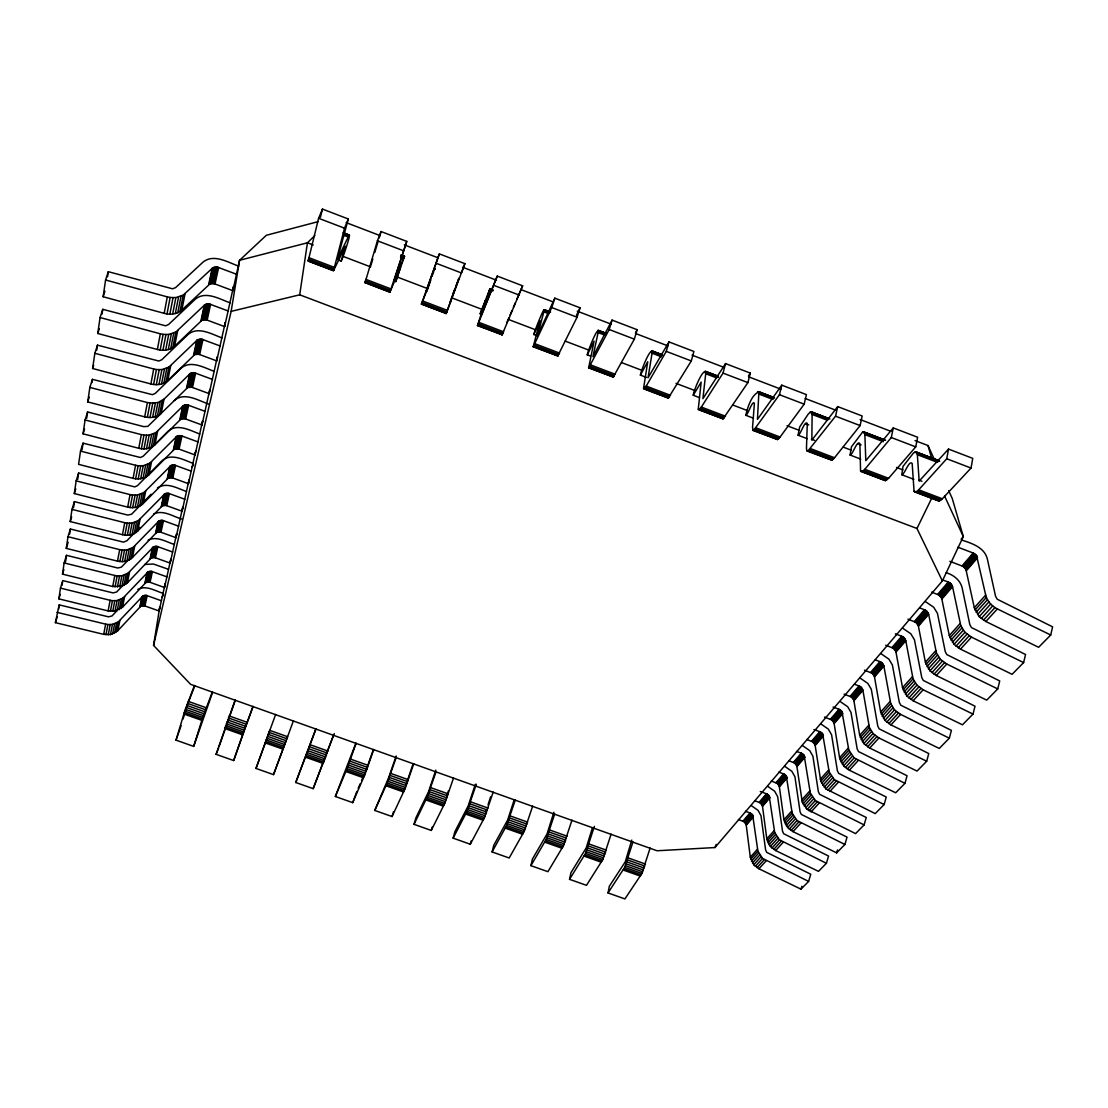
<?xml version="1.0" encoding="UTF-8"?>
<svg xmlns="http://www.w3.org/2000/svg" width="1108" height="1108" viewBox="0 0 1108 1108"><rect width="100%" height="100%" fill="white"/><g stroke="black" fill="none" stroke-linecap="round" stroke-linejoin="round"><path stroke-width="1.5" d="M776.306 438.089L777.497 439.571L779.146 438.325L804.173 404.171L806.416 394.614L781.777 385.169L757.443 419.42L758.897 392.052C751.709 394.296 747.526 407.398 745.822 415.292L753.495 418.215M913.892 479.335L901.801 474.736L902.978 466.454L913.615 452.826L916.233 451.939L939.141 460.706M830.488 459.557L832.454 459.806L834.532 457.756L860.113 425.583L862.176 415.985L837.69 406.594L811.859 440.098L812.109 414.42L810.821 411.774L808.258 414.046L799.657 427.023L798.092 435.209L807.261 438.699M590.384 356.056L587.254 354.865C587.808 350.973 598.334 324.824 598.098 332.566L592.932 356.721L612.073 320.101L637.155 329.713L634.344 339.145L613.264 377.094L612.807 375.875M341.167 261.086L345.405 246.211L333.591 270.504L308.176 261.017L318.592 218.276L322.47 209.08L348.3 218.982L337.4 259.341L348.203 237.001C352.856 228.608 342.607 258.967 341.167 261.086L337.968 259.854M502.256 333.813L502.049 334.948L522.644 285.822L497.27 276.086L481.675 314.326L489.888 288.828L493.074 290.047M860.722 459.086L850.085 455.028L851.456 446.787L862.509 432.189L863.963 431.94L885.472 440.167M693.248 395.251L701.156 382.094L698.275 409.254L723.067 418.866L747.9 382.62L750.324 373.105L725.546 363.604L702.915 398.645L705.699 373.728C704.037 365.377 693.483 390.916 693.248 395.251L699.425 397.606M613.264 377.094L588.653 367.898L594.068 341.195L587.254 354.865M348.3 218.982L344.519 228.193L333.591 270.504M640.396 375.113L647.751 361.693L643.554 388.437L668.318 398.035L691.295 360.945L693.899 351.471L668.969 341.915L648.069 377.745L652.044 353.203C651.269 345.17 640.812 371.014 640.396 375.113L646.615 377.482M536.965 335.696L533.821 334.505C534.111 332.178 545.995 302.096 543.834 311.819L537.532 335.544L554.845 298.163L580.066 307.83L577.074 317.22L557.656 356.111L557.684 354.906M123.888 584.387L116.603 592.018L113.058 592.918L62.768 580.592L60.455 588.113L58.876 598.874L108.127 610.91L115.01 611.145L122.503 607.239L145.896 582.517L149.372 582.088L164.524 587.517L165.147 583.694L159.123 611.007L144.248 605.702L140.827 606.145L117.836 630.674L110.468 634.565L103.709 634.358L55.4 622.654L59.195 604.871L108.529 616.851L112.005 615.951L117.185 610.494M139.774 527.394L126.908 540.759L123.5 542.131L70.372 529.028L67.99 536.715L66.272 548.377L117.503 561.133C122.669 562.393 128.625 561.382 132.434 557.504L156.63 532.408L160.258 532.006L176.006 537.685L176.629 533.793L170.161 563.086L154.704 557.546L151.159 557.961L127.378 582.863L121.949 586.229L112.725 586.52L62.505 574.138L64.139 562.933L66.494 555.33L117.78 568.016L121.395 567.13L128.805 559.443M188.706 481.274L182.1 511.245L166.02 505.428L162.336 505.816L137.711 531.078C133.805 535.012 127.725 535.981 122.489 534.693L70.206 521.549L71.992 509.375L74.416 501.619L127.822 515.095L131.575 514.223L140.439 505.193M195.313 452.563L188.443 483.684L172.045 477.728L168.278 478.102L143.209 503.531C139.192 507.506 133.015 508.434 127.683 507.118L74.305 493.559L76.161 480.858L78.626 473.033L134.816 486.897L137.544 485.595L161.782 460.97C170.701 452.521 183.789 459.931 192.986 463.366M199.745 434.017C190.354 430.541 177.058 422.896 167.89 431.428L143.209 456.191L140.425 457.507L83.031 443.172L80.524 451.081L78.585 464.349L133.099 478.337C138.528 479.695 144.829 478.822 148.943 474.792L174.468 449.197L178.305 448.837L195.05 454.959L202.598 420.915L201.961 424.973L184.856 418.699L180.936 419.046L154.926 444.779C150.716 448.851 144.275 449.682 138.763 448.283L83.058 433.824L85.081 419.96L87.629 411.968L143.694 426.635L147.876 426.345L187.695 387.523L191.698 387.204L209.177 393.645L217.362 356.748L216.725 360.889L198.844 354.269L194.759 354.574L167.751 380.57C163.292 384.725 156.602 385.432 150.882 383.964L92.615 368.493L94.845 353.286L97.476 345.156L158.846 361.042L161.796 359.74L187.931 334.602C197.972 325.835 211.96 334.311 222.043 337.926M212.459 379.421L194.8 372.897L190.119 373.576L164.039 399.143L161.2 413.409C156.851 417.522 150.3 418.284 144.691 416.857L87.726 401.913L89.845 387.398L92.435 379.338L152.419 394.67L155.314 393.368L180.95 368.341C190.701 359.629 204.468 367.856 214.329 371.415M238.719 266.155C228.109 262.444 213.622 253.33 202.903 262.222L175.701 287.526L172.626 288.814L108.307 271.709L105.579 279.992L103.127 296.736L164.192 313.342C170.106 314.907 177.086 314.353 181.809 310.115L209.911 283.925L214.176 283.676L232.888 290.684L233.539 286.46L224.619 326.611L206.323 319.797L202.155 320.073L174.607 346.181C170.023 350.377 163.195 351.014 157.378 349.491L97.753 333.48L100.08 317.539L102.753 309.326L165.563 325.794L168.582 324.506L195.243 299.271C205.589 290.448 219.799 299.202 230.118 302.858M58.53 609.317L59.195 604.871M62.09 585.218L62.547 582.129M65.552 561.756L66.494 555.33M69.638 534.056L70.372 529.028M73.516 507.727L74.416 501.619M77.685 479.39L78.626 473.033M82.047 449.82L83.031 443.172M86.715 418.145L87.629 411.968M91.964 382.565L92.435 379.338M96.728 350.239L97.476 345.156M102.047 314.118L102.753 309.326M107.559 276.751L108.307 271.709M948.683 490.678L952.257 498.461L963.309 536.604L942.368 580.938L714.937 847.551L657.058 850.764L190.618 684.342L153.555 645.41L231.143 311.376L299.7 294.811L307.442 242.791L314.797 235.602M153.555 645.41L159.732 607.239L159.123 611.007M232.888 290.684L239.55 260.297L266.349 235.284L318.176 221.628M224.619 326.611L225.256 322.428L216.725 360.889M201.961 424.973L209.814 389.545L209.177 393.645M502.201 334.838L477.479 325.613L485.789 299.839L480.096 314.021L489.888 288.828M182.1 511.245L182.723 507.312L176.006 537.685M188.443 483.684L189.066 479.709M195.05 454.959L195.687 450.942M164.524 587.517L170.77 559.235L170.161 563.086M231.143 311.376L239.55 260.297L307.442 242.791L313.218 244.993M366.18 280.67L365.031 282.831L377.413 240.782L381.083 231.544L406.761 241.392L394.005 280.92L404.503 256.17L401.276 254.923M557.892 356.028L533.225 346.818L540.011 320.6L533.821 334.505M901.801 474.736C904.779 474.459 909.003 459.598 912.175 463.463L914.058 491.356L938.975 501.01L942.326 498.794L971.037 468.047L972.741 458.366L948.531 449.086L919.169 481.066L917.355 454.682L916.233 451.939M914.058 491.356L916.413 491.744L918.712 489.805L946.744 458.754L948.531 449.086M103.709 634.358L105.634 624.15L56.91 612.308M108.127 610.91L110.135 600.301L60.455 588.113M112.725 586.52L114.803 575.481L64.139 562.933M117.503 561.133L119.678 549.637L67.99 536.715M122.489 534.693L124.747 522.699L71.992 509.375M127.683 507.118L130.038 494.611L76.161 480.858M133.099 478.337L135.564 465.277L80.524 451.081M138.763 448.283L141.339 434.627L85.081 419.96M144.691 416.857L147.378 402.564L89.845 387.398M150.882 383.964L153.707 368.992L94.845 353.286M157.378 349.491L160.328 333.799L100.08 317.539M164.192 313.342L167.294 296.875L105.579 279.992M105.966 634.745L107.905 624.538L112.448 624.372L118.362 621.837L143.029 595.855L146.478 595.425L161.477 600.785M110.426 611.311L112.434 600.702L117.074 600.536L123.085 598.001L148.181 571.825L151.699 571.409L166.976 576.88M115.066 586.935L117.157 575.897L121.88 575.758L128.016 573.21L153.541 546.84L157.114 546.438L172.696 552.033M119.886 561.562L122.074 550.067L126.88 549.942L133.14 547.394L159.109 520.843L162.765 520.441L178.651 526.189M124.913 535.136L127.198 523.142L132.101 523.045L138.472 520.497L164.926 493.766L168.638 493.379L184.856 499.265M130.162 507.575L132.544 495.068L137.544 494.999L144.04 492.451L170.978 465.54L174.759 465.166L191.31 471.191M135.633 478.822L138.126 465.762L143.237 465.706L149.857 463.172L176.671 436.455L181.158 435.735L198.055 441.926M141.353 448.782L143.957 435.125L149.165 435.112L155.937 432.577L183.249 405.708L187.834 405.016L205.091 411.359M147.336 417.37L150.051 403.09L157.904 402.578L164.039 399.143M153.583 384.49L156.436 369.546L161.893 369.587L168.942 367.08L197.321 339.948L202.099 339.297L220.146 346.001M160.148 350.059L163.125 334.381L168.707 334.45L175.909 331.971L204.855 304.742L209.731 304.104L228.206 311.002M167.017 313.924L170.147 297.47L175.853 297.581L183.222 295.13L212.75 267.817L217.75 267.222L236.655 274.313M435.873 263.164L461.482 272.97L464.875 263.662L439.35 253.884L421.414 304.284L429.073 284.465M108.238 634.815L110.191 624.607M112.739 611.381L114.775 600.785M117.42 587.018L119.539 575.994M122.295 561.659L124.498 550.177M127.378 535.247L129.678 523.267M132.669 507.699L135.065 495.207M138.195 478.961L140.702 465.9M143.971 448.934L146.588 435.292M149.995 417.536L152.738 403.27M156.311 384.684L159.192 369.74M162.931 350.267L165.937 334.588M169.87 314.16L173.028 297.706M110.468 634.565L112.448 624.372M115.01 611.145L117.074 600.536M119.733 586.783L121.88 575.758M124.664 561.437L126.88 549.942M129.788 535.025L132.101 523.045M135.121 507.492L137.544 494.999M140.702 478.753L143.237 465.706M146.519 448.74L149.165 435.112M152.613 417.356L155.383 403.104M158.984 384.518L161.893 369.587M165.66 350.114L168.707 334.45M172.668 314.035L175.853 297.581M650.119 848.035L641.892 873.45L624.926 898.92L608.029 892.951L609.331 886.248L625.244 861.816L631.768 840.086M850.085 455.028C852.855 454.737 856.996 439.793 859.877 443.491L860.57 471.011L885.444 480.65L888.574 478.324L915.734 446.87L917.618 437.244L893.27 427.91L865.805 460.665L864.877 434.599L863.963 431.94M112.6 633.998L114.595 623.804M117.185 610.577L119.262 599.982M121.949 586.229L124.11 575.204M126.908 560.883L129.165 549.402M132.087 534.471L134.428 522.505M137.475 506.938L139.913 494.459M143.098 478.213L145.647 465.18M148.971 448.214L151.63 434.585M155.106 416.843L157.904 402.578M161.533 384.005L164.455 369.075M168.264 349.616L171.338 333.951M175.327 313.536L178.54 297.096M114.567 633.153L116.575 622.959M119.193 609.732L121.284 599.137M123.999 585.37L126.173 574.346M128.999 560.025L131.256 548.543M134.207 533.613L136.561 521.646M139.636 506.093L142.101 493.6M145.3 477.354L147.876 464.321M151.228 447.355L153.915 433.727M157.405 415.985L160.217 401.733M163.887 383.16L166.837 368.23M170.674 348.771L173.762 333.12M177.779 312.705L181.019 296.279M116.326 632.031L118.362 621.837M120.98 608.597L123.085 598.001M125.827 584.235L128.016 573.21M130.855 558.889L133.14 547.394M136.104 532.477L138.472 520.497M141.561 504.943L144.04 492.451M147.267 476.205L149.857 463.172M153.223 446.205L155.937 432.577M159.455 414.835L162.294 400.57M165.978 382.011L168.942 367.08M172.806 347.621L175.909 331.971M179.967 311.556L183.222 295.13M117.836 630.674L119.872 620.466M122.503 607.239L124.622 596.63M127.378 582.863L129.581 571.825M132.434 557.504L134.733 546.009M137.711 531.078L140.107 519.098M143.209 503.531L145.702 491.038M148.943 474.792L151.547 461.759M154.926 444.779L157.655 431.151M167.751 380.57L170.729 365.64M174.607 346.181L177.737 330.53M181.809 310.115L185.091 293.675M860.57 471.011L862.675 471.302L864.836 469.293L891.303 437.521L893.27 427.91M611.117 834.13L602.78 859.559L586.492 885.334L569.54 879.337L570.952 872.661L586.201 847.939L592.42 827.815M139.802 606.921L142.004 596.644M144.843 583.307L147.129 572.614M150.092 558.751L152.475 547.643M155.549 533.211L158.028 521.646M161.242 506.619L163.818 494.57M167.156 478.905L169.843 466.343M173.333 450.014L176.13 436.898M179.773 419.849L182.709 406.165M186.518 388.34L189.565 374.019M193.554 355.391L196.753 340.405M200.922 320.891L204.274 305.199M208.65 284.742L212.168 268.274M140.273 606.491L142.475 596.215M145.328 582.877L147.613 572.185M150.591 558.321L152.959 547.2M156.048 532.768L158.527 521.203M161.74 506.176L164.316 494.126M167.668 478.462L170.369 465.9M173.859 449.571L176.671 436.455M180.313 419.406L183.249 405.708M187.058 387.897L190.119 373.576M194.108 354.934L197.321 339.948M201.49 320.434L204.855 304.742M209.232 284.285L212.75 267.817M140.827 606.145L143.029 595.855M145.896 582.517L148.181 571.825M151.159 557.961L153.541 546.84M156.63 532.408L159.109 520.843M162.336 505.816L164.926 493.766M168.278 478.102L170.978 465.54M174.468 449.197L177.28 436.095M180.936 419.046L183.873 405.348M187.695 387.523L190.77 373.216M194.759 354.574L197.972 339.588M202.155 320.073L205.52 304.381M209.911 283.925L213.442 267.457M141.45 605.868L143.652 595.578M146.519 582.24L148.818 571.548M151.796 557.684L154.192 546.563M157.294 532.131L159.774 520.566M163.001 505.539L165.591 493.489M168.956 477.825L171.657 465.263M175.161 448.934L177.986 435.818M181.643 418.769L184.593 405.071M188.415 387.26L191.49 372.939M195.493 354.297L198.72 339.325M202.903 319.81L206.282 304.104M210.672 283.662L214.218 267.194M142.115 605.688L144.331 595.398M147.198 582.06L149.511 571.368M152.488 557.504L154.885 546.383M158.001 531.951L160.494 520.386M163.721 505.359L166.325 493.309M169.69 477.645L172.391 465.083M175.909 448.754L178.734 435.638M182.404 418.589L185.355 404.905M189.191 387.08L192.28 372.773M196.296 354.131L199.523 339.159M203.72 319.644L207.099 303.952M211.503 283.496L215.049 267.042M142.821 605.591L145.037 595.315M147.918 581.977L150.231 571.285M153.223 557.421L155.619 546.299M158.735 531.868L161.242 520.303M164.483 505.276L167.086 493.226M170.466 477.576L173.18 465.014M176.698 448.685L179.538 435.569M183.208 418.519L186.172 404.836M190.022 387.024L193.111 372.704M197.127 354.075L200.368 339.09M204.578 319.589L207.972 303.897M212.376 283.44L215.935 266.986M143.541 605.605L145.757 595.328M148.652 581.977L150.965 571.299M153.97 557.435L156.367 546.313M159.497 531.895L162.003 520.317M165.258 505.303L167.862 493.254M171.255 477.603L173.97 465.041M177.502 448.712L180.341 435.61M184.039 418.561L187.003 404.877M190.853 387.066L193.955 372.745M197.986 354.117L201.227 339.145M205.451 319.63L208.858 303.952M213.276 283.496L216.836 267.056M144.248 605.702L146.478 595.425M149.372 582.088L151.699 571.409M154.704 557.546L157.114 546.438M160.258 532.006L162.765 520.441M166.02 505.428L168.638 493.379M172.045 477.728L174.759 465.166M178.305 448.837L181.158 435.735M184.856 418.699L187.834 405.016M191.698 387.204L194.8 372.897M198.844 354.269L202.099 339.297M206.323 319.797L209.731 304.104M214.176 283.676L217.75 267.222M144.94 605.91L147.184 595.633M150.079 582.296L152.405 571.617M155.425 557.753L157.848 546.646M160.992 532.214L163.499 520.663M166.768 505.65L169.399 493.6M172.806 477.95L175.535 465.402M179.094 449.072L181.947 435.97M185.645 418.935L188.637 405.251M192.501 387.454L195.617 373.147M199.675 354.532L202.93 339.56M207.182 320.06L210.589 304.381M215.049 283.939L218.622 267.499M798.092 435.209C800.627 434.904 804.727 419.904 807.289 423.408L806.472 448.228L806.776 450.541L807.857 451.122L835.543 416.179L837.69 406.594M571.977 820.155L563.515 845.598L547.92 871.691L530.898 865.667L532.436 859.019L547.02 834.005L553.861 812.289M949.875 561.341L962.838 566.285L965.885 569.235L974.306 607.724L979.223 616.63L985.843 621.505L1038.639 647.294L1050.716 635.009L1052.6 626.851L997.228 599.234L995.552 596.256L987.353 559.028C984.61 547.421 971.716 543.252 961.799 540.095M406.761 241.392L389.877 292.277L364.975 282.623M404.503 256.17L395.667 281.848L400.487 267.25L389.877 292.277M931.69 592.129L939.141 595.148L941.703 598.306L949.293 635.59L954.043 644.344L960.484 649.122L1012.089 674.315L1023.612 662.584L1025.551 654.523L971.453 627.557L969.832 624.621L962.132 587.877C960.359 580.218 953.489 574.844 946.204 572.711M745.822 415.292C748.094 414.96 752.207 399.905 754.41 403.215L752.526 427.702L753.592 430.486L779.45 394.697L781.777 385.169M907.895 619.137L915.776 622.294L918.269 625.424L925.388 662.21L929.972 670.825L936.274 675.52L986.716 700.131L997.74 688.927L999.721 680.949L946.828 654.593L945.276 651.712L937.437 613.333L933.684 607.239L925.471 601.644M320.406 217.306L322.47 209.08M532.671 806.139L524.07 831.596L509.181 857.994L492.091 851.941L493.752 845.321L507.658 820.003L514.167 799.893M885.707 645.202L893.422 648.291L895.846 651.352L902.535 687.653L906.967 696.156L913.117 700.755L962.464 724.812L973.004 714.092L975.026 706.212L923.296 680.451L921.787 677.597L914.432 639.731L910.776 633.734L902.771 628.25M475.332 784.256L468.158 805.959L454.917 831.582L453.144 838.16L470.304 844.241L471.163 840.93M864.448 670.174L872.01 673.179L874.364 676.199L880.652 712.015L884.946 720.394L890.943 724.895L939.252 748.44L949.348 738.177L951.398 730.394L900.776 705.187L899.322 702.375L892.397 665.008L888.851 659.108L881.026 653.72M698.275 409.254L699.647 409.267L701.336 407.065L723.025 373.105L725.546 363.604M844.074 694.107L851.484 697.043L853.783 700.007L859.697 735.366L863.852 743.606L869.711 748.038L917.022 771.071L926.69 761.238L928.767 753.537L879.198 728.87L877.799 726.114L871.276 689.231L867.841 683.414L860.182 678.124M824.518 717.056L831.789 719.937L834.019 722.859L839.587 757.747L843.617 765.877L849.351 770.226L895.693 792.774L904.973 783.342L907.064 775.739L858.534 751.584L857.163 748.87L851.013 712.472L847.689 706.738L840.196 701.544M435.818 770.157L428.477 791.846L415.929 817.773L414.032 824.338L431.261 830.432L432.175 827.136M806.721 739.465L812.87 741.917L815.059 744.798L820.793 781.334L825.889 788.91L875.223 813.604L884.129 804.546L886.248 797.04L838.687 773.384L837.371 770.697L831.582 734.77L828.341 729.119L821 724.023M643.554 388.437L646.213 386.083L666.282 351.375L668.969 341.915M788.661 760.642L794.699 763.052L796.818 765.891L802.234 801.943L807.192 809.408L855.57 833.618L864.115 824.906L866.262 817.496L819.629 794.311L818.355 791.666L812.898 756.196L809.74 750.628L802.566 745.629M608.029 892.951L624.704 867.342L632.973 841.928M771.279 781.029L777.22 783.37L779.284 786.168L783.938 819.726L787.622 827.51L792.996 831.623L836.665 852.855L844.892 844.476L847.052 837.149L801.319 814.422L800.087 811.818L794.935 776.805L791.874 771.32L784.824 766.404M836.665 852.855L837.537 849.933M212.597 692.306L193.678 746.39L176.02 740.144L184.759 711.017L194.454 685.464M181.13 725.574L176.02 740.144M183.083 719.023L186.643 707.098M754.562 800.627L760.393 802.94L762.415 805.696L766.805 838.825L770.379 846.484L775.642 850.542L818.493 871.359L826.402 863.298L828.562 856.055L783.716 833.756L782.511 831.194L777.65 796.638L774.658 791.223L767.761 786.389M370.377 267.028L372.814 258.967M374.753 252.513L378.16 241.225M379.144 237.998L381.083 231.544M569.54 879.337L585.523 853.423L594.4 826.388M396.152 756.002L388.645 777.691L374.753 810.447L392.052 816.554L393.534 811.652M738.454 819.518L744.174 821.776L746.155 824.49L750.296 857.204L753.772 864.766L758.925 868.755L800.987 889.17L808.605 881.414L810.779 874.254L766.764 852.384L765.586 849.85L761.002 815.737L758.094 810.391L751.335 805.641M58.876 598.874L60.261 594.387M55.4 622.654L57.214 616.727M588.653 367.898L609.192 329.519L612.073 320.101M800.987 889.17L801.86 886.317M62.505 574.138L63.904 569.595M530.898 865.667L546.175 839.449L554.706 813.992M66.272 548.377L68.17 542.269M70.206 521.549L71.646 516.91M193.678 746.39L202.736 717.416L212.376 691.863M74.305 493.559L75.773 488.877M83.058 433.824L84.568 429.059M492.091 851.941L506.675 825.405L515.317 799.948M87.726 401.913L89.263 397.093M458.989 278.108L446.122 313.675L464.875 263.662M92.615 368.493L93.668 365.252M355.765 743.385L335.336 796.5L352.704 802.635L356.831 791.458M488.046 804.782L490.609 796.818M470.304 844.241L484.487 817.524L493.199 792.054M97.753 333.48L99.346 328.564M453.144 838.16L467.008 811.319L476.301 784.242M103.127 296.736L104.928 291.238M252.984 706.35L233.663 760.545L216.088 754.326L235.145 699.979M219.162 746.293L235.256 700.394M533.225 346.818L551.756 307.539L554.845 298.163M446.898 795.475L448.477 790.697M431.261 830.432L444.724 803.397L453.574 777.913M414.032 824.338L427.176 797.164L436.081 771.68M407.148 781.334L413.09 763.827M392.052 816.554L404.808 789.215L413.783 763.717M186.823 706.572L187.737 704.023M233.663 760.545L246.267 724.258L228.345 717.887M434.682 269.646L435.015 268.662M315.766 729.106L295.739 782.497L313.176 788.661L333.383 735.393M374.753 810.447L387.191 782.954L396.221 757.457M373.313 749.645L366.263 769.728M352.704 802.635L364.726 774.963L373.825 749.465M477.479 325.613L497.27 276.086M439.35 253.884L425.583 292.886L430.749 279.507M335.336 796.5L347.039 768.689L356.194 743.177M486.274 810.225L485.803 811.541M426.635 291.82L430.652 280.559M455 288.883L455.25 288.177L454.862 289.16M450.554 301.625L450.291 302.373L450.734 301.251M313.176 788.661L334.284 733.551M286.127 740.712L268.288 734.355L269.022 732.346L286.861 738.704L273.51 774.63L256.003 768.44L268.635 733.551M295.739 782.497L316.015 728.829M273.51 774.63L286.155 740.532M268.399 734.216L256.003 768.44M286.889 738.551L293.44 720.782M286.653 739.216L287.595 736.709L269.756 730.366L268.884 732.887M269.133 732.236L275.657 714.438M406.678 782.663L406.193 783.924M246.475 724.175L253.026 706.724M452.729 294.659L454.515 289.853M455.72 286.653L457.521 281.848M450.471 300.905L454.654 289.728M458.144 280.158L458.657 278.814M431.968 276.321L433.81 271.557M187.986 703.358L194.759 685.935M434.419 269.964L434.835 268.87M216.088 754.326L218.622 747.914M714.937 847.551L716.225 844.421M506.799 322.636L508.78 318.024M510.109 314.963L512.09 310.365M513.406 307.29L515.386 302.692M516.702 299.617L522.644 285.822M358.189 788.356L360.225 783.688M361.582 780.572L363.618 775.905M576.423 315.337L580.066 307.83M942.368 580.938L916.967 528.488L932.05 497.52M635.563 332.663L637.155 329.713M748.454 375.917L750.324 373.105M162.087 596.99L163.693 594.899M191.947 467.202L193.692 465.028M961.093 539.236L963.309 536.604L944.598 496.065M742.956 821.139L750.005 812.94L752.678 815.086L757.9 851.193L762.553 858.381L808.605 881.414M759.146 802.289L766.459 793.771L769.187 795.96L774.7 832.524L779.478 839.822L826.402 863.298M775.946 782.719L783.55 773.869L786.334 776.085L792.151 813.134L797.054 820.543L844.892 844.476M793.411 762.373L801.306 753.177L804.145 755.434L810.308 792.982L815.336 800.502L864.115 824.906M811.555 741.238L819.781 731.668L822.676 733.967L829.186 771.999L834.352 779.63L884.129 804.546M830.446 719.23L839.005 709.272L841.969 711.613L848.853 750.144L854.157 757.9L904.973 783.342M850.113 696.323L859.032 685.949L861.027 687.154L862.91 690.339L869.365 727.374L873.021 733.51L878.949 737.983L926.69 761.238M870.611 672.445L879.904 661.628L881.954 662.861L883.879 666.088L890.749 703.622L894.516 709.854L900.582 714.397L949.348 738.177M891.995 647.543L901.69 636.241L903.796 637.502L905.776 640.784L913.075 678.816L916.967 685.146L923.172 689.785L973.004 714.092M914.322 621.546L924.46 609.732L926.593 611.02L928.656 614.344L936.412 652.889L940.429 659.329L946.786 664.052L997.74 688.927M937.645 594.359L948.254 582.019L950.442 583.334L952.561 586.714L960.816 625.771L964.985 632.308L971.494 637.128L1023.612 662.584M962.049 565.939L973.156 553.003L976.577 555.62L985.691 595.051C987.159 601.173 991.84 606.145 997.38 608.929L1050.716 635.009M743.593 821.416L750.642 813.217M759.783 802.566L767.11 794.048M776.597 782.996L784.201 774.146M794.076 762.664L801.97 753.468M812.233 741.529L820.46 731.959M831.139 719.535L839.698 709.577M850.819 696.641L859.739 686.254M871.331 672.764L880.625 661.947M892.729 647.875L902.438 636.574M915.07 621.879L925.208 610.065M938.407 594.705L949.016 582.365M962.838 566.285L973.932 553.363M744.174 821.776L751.238 813.577M760.393 802.94L767.719 794.422M777.22 783.37L784.824 774.534M794.699 763.052L802.607 753.855M812.87 741.917L821.097 732.36M831.789 719.937L840.349 709.979M851.484 697.043L860.404 686.669M872.01 673.179L881.317 662.362M893.422 648.291L903.131 636.989M915.776 622.294L925.928 610.494M939.141 595.148L949.75 582.808M963.572 566.728L974.694 553.806M744.715 822.219L751.778 814.02M760.947 803.383L768.273 794.865M777.774 783.827L785.392 774.991M795.281 763.509L803.189 754.326M813.466 742.388L821.693 732.831M832.385 720.408L840.958 710.463M852.094 697.528L861.027 687.154M872.647 673.678L881.954 662.861M894.073 648.789L903.796 637.502M916.441 622.807L926.593 611.02M939.819 595.661L950.442 583.334M964.279 567.268L975.4 554.346M745.199 822.718L752.263 814.519M761.431 803.896L768.772 795.378M778.287 784.353L785.904 775.503M795.793 764.035L803.715 754.853M813.992 742.928L822.233 733.371M832.925 720.962L841.512 711.004M852.648 698.082L861.595 687.708M873.201 674.232L882.522 663.429M894.641 649.371L904.377 638.083M917.036 623.402L927.202 611.602M940.429 596.256L951.066 583.93M964.902 567.864L976.037 554.956M745.615 823.286L752.678 815.086M761.847 804.463L769.187 795.96M778.702 784.921L786.334 776.085M796.223 764.617L804.145 755.434M814.435 743.523L822.676 733.967M833.382 721.557L841.969 711.613M853.118 698.691L862.066 688.331M873.686 674.855L883.021 664.052M895.139 649.994L904.876 638.707M917.549 624.039L927.715 612.253M940.955 596.907L951.592 584.581M965.442 568.529L976.577 555.62M745.933 823.881L753.011 815.682M762.179 805.059L769.52 796.569M779.049 785.53L786.68 776.708M796.569 765.24L804.505 756.058M814.795 744.147L823.05 734.604M833.756 722.194L842.343 712.25M853.506 699.342L862.453 688.982M874.074 675.52L883.408 664.717M895.541 650.659L905.291 639.385M917.964 624.718L928.144 612.932M941.385 597.6L952.021 585.273M965.885 569.235L977.034 556.327M746.155 824.49L753.232 816.305M762.415 805.696L769.755 797.192M779.284 786.168L786.915 777.345M796.818 765.891L804.754 756.709M815.059 744.798L823.313 735.255M834.019 722.859L842.62 712.929M853.783 700.007L862.73 689.661M874.364 676.199L883.699 665.396M895.846 651.352L905.596 640.078M918.269 625.424L928.449 613.638M941.703 598.306L952.354 585.994M966.218 569.955L977.367 557.061M746.293 825.128L753.371 816.942M762.553 806.333L769.894 797.829M779.436 786.819L787.068 777.996M796.971 766.542L804.907 757.373M815.211 745.462L823.466 735.92M834.185 723.538L842.786 713.594M853.949 700.685L862.91 690.339M874.544 676.891L883.879 666.088M896.026 652.058L905.776 640.784M918.463 626.131L928.656 614.344M941.911 599.026L952.561 586.714M966.439 570.675L977.588 557.781M750.296 857.204L757.484 849.199M766.805 838.825L774.257 830.515M783.938 819.726L791.694 811.084M801.763 799.879L809.823 790.904M820.294 779.243L828.687 769.894M839.587 757.747L848.34 748.011M859.697 735.366L868.81 725.214M880.652 712.015L890.167 701.433M902.535 687.653L912.466 676.6M925.388 662.21L935.775 650.645M949.293 635.59L960.151 623.485M974.306 607.724L985.691 595.051M750.698 859.185L757.9 851.193M767.235 840.834L774.7 832.524M784.395 821.762L792.151 813.134M802.234 801.943L810.308 792.982M820.793 781.334L829.186 771.999M840.099 759.866L848.853 750.144M860.237 737.513L869.365 727.374M881.22 714.203L890.749 703.622M903.131 689.869L913.075 678.816M926.011 664.44L936.412 652.889M949.944 637.862L960.816 625.771M974.985 610.037L986.383 597.378M751.432 861.138L758.634 853.16M767.982 842.814L775.462 834.532M785.17 823.77L792.94 815.156M803.037 803.992L811.125 795.032M821.624 783.398L830.03 774.077M840.958 761.972L849.725 752.263M861.124 739.645L870.265 729.521M882.134 716.364L891.677 705.796M904.086 692.057L914.045 681.032M926.994 666.67L937.41 655.133M950.969 640.119L961.869 628.056M976.065 612.322L987.477 599.677M752.47 863.021L759.686 855.057M769.035 844.712L776.528 836.443M786.251 825.709L794.048 817.108M804.145 805.945L812.247 796.998M822.773 785.392L831.194 776.085M842.149 763.994L850.93 754.299M862.343 741.695L871.497 731.585M883.395 718.441L892.951 707.887M905.375 694.176L915.346 683.151M928.338 668.817L938.767 657.293M952.354 642.308L963.268 630.244M977.491 614.552L988.918 601.921M753.772 864.766L761.002 856.803M770.379 846.484L777.885 838.23M787.622 827.51L795.419 818.923M805.558 807.774L813.674 798.84M824.2 787.248L832.648 777.955M843.617 765.877L852.412 756.196M863.852 743.606L873.021 733.51M884.946 720.394L894.516 709.854M906.967 696.156L916.967 685.146M929.972 670.825L940.429 659.329M954.043 644.344L964.985 632.308M979.223 616.63L990.69 604.012M755.31 866.331L762.553 858.381M771.944 848.077L779.478 839.822M789.228 829.116L797.054 820.543M807.192 809.408L815.336 800.502M825.889 788.91L834.352 779.63M845.349 767.567L854.157 757.9M865.611 745.338L874.808 735.255M886.76 722.139L896.358 711.627M908.823 697.943L918.851 686.946M931.883 672.653L942.354 661.157M955.996 646.199L966.965 634.178M981.245 618.513L992.726 605.91M757.041 867.675L764.298 859.739M773.716 849.448L781.251 841.207M791.043 830.501L798.868 821.942M809.048 810.821L817.192 801.915M827.773 790.35L836.249 781.085M847.274 769.035L856.11 759.382M867.592 746.82L876.802 736.751M888.782 723.663L898.394 713.15M910.887 699.48L920.928 688.511M934.002 674.232L944.501 662.75M958.171 647.806L969.154 635.798M983.461 620.148L994.97 607.572M758.925 868.755L766.196 860.819M775.642 850.542L783.19 842.315M792.996 831.623L800.849 823.078M811.042 811.97L819.2 803.065M829.809 791.514L838.313 782.248M849.351 770.226L858.201 760.573M869.711 748.038L878.949 737.983M890.943 724.895L900.582 714.397M913.117 700.755L923.172 689.785M936.274 675.52L946.786 664.052M960.484 649.122L971.494 637.128M985.843 621.505L997.38 608.929M144.012 501.522L151.159 494.182M174.275 400.584C184.274 391.581 198.36 400.584 208.442 403.991M157.447 487.977C166.56 481.592 177.696 488.531 186.518 491.509M137.821 589.387C146.104 584.955 155.106 590.869 162.918 593.292M148.112 540.178C156.824 535.69 166.158 541.937 174.33 544.444M153.569 514.07C163.028 509.361 172.945 516.55 181.809 519.07M144.774 564.443L153.389 564.014L168.43 569.304M105.634 624.15L107.905 624.538M110.135 600.301L112.434 600.702M114.803 575.481L117.157 575.897M119.678 549.637L122.074 550.067M124.747 522.699L127.198 523.142M130.038 494.611L132.544 495.068M135.564 465.277L138.126 465.762M141.339 434.627L143.957 435.125M147.378 402.564L150.051 403.09M153.707 368.992L156.436 369.546M160.328 333.799L163.125 334.381M167.294 296.875L170.147 297.47M188.277 701.364L206.254 707.763M229.093 715.893L247.015 722.264M310.254 744.77L328.01 751.099M350.585 759.132L368.271 765.42M390.736 773.426L408.353 779.686M430.735 787.65L448.283 793.896M470.568 801.832L488.046 808.051M510.248 815.945L527.643 822.136M549.748 830.003L567.088 836.18M589.11 844.019L606.367 850.155M628.291 857.966L645.493 864.074M187.515 703.345L205.506 709.757M309.534 746.764L327.303 753.08M349.865 761.113L367.565 767.415M390.044 775.406L407.675 781.68M430.056 789.644L447.604 795.89M469.903 803.812L487.381 810.031M509.583 817.939L527.006 824.13M549.111 831.997L566.451 838.16M588.473 846L605.744 852.149M627.682 859.947L644.884 866.068M186.753 705.367L204.745 711.765M227.611 719.895L245.519 726.266M308.8 748.773L326.569 755.088M349.145 763.121L366.845 769.409M389.324 777.414L406.955 783.675M429.336 791.638L446.898 797.885M469.196 805.807L486.675 812.025M508.891 819.934L526.3 826.125M548.418 833.992L565.759 840.155M587.78 847.994L605.051 854.13M626.99 861.941L644.191 868.049M186.033 707.347L204.024 713.746M226.877 721.876L244.799 728.247M267.554 736.335L285.407 742.679M308.066 750.739L325.835 757.055M348.411 765.088L366.111 771.376M388.589 779.367L406.221 785.641M428.602 793.591L446.164 799.837M468.462 807.76L485.941 813.978M508.156 821.873L525.566 828.064M547.684 835.931L565.025 842.094M587.046 849.919L604.317 856.069M626.255 863.866L643.457 869.988M185.355 709.259L203.346 715.643M226.198 723.773L244.106 730.13M266.862 738.219L284.714 744.562M307.373 752.623L325.143 758.938M347.704 766.958L365.405 773.245M387.869 781.237L405.5 787.497M427.882 795.447L445.43 801.693M467.728 809.616L485.207 815.82M507.409 823.715L524.818 829.906M546.923 837.759L564.263 843.922M586.284 851.747L603.555 857.897M625.48 865.68L642.682 871.802M184.759 711.017L202.736 717.416M225.575 725.532L243.483 731.889M266.225 739.978L284.063 746.307M306.708 754.354L324.478 760.67M347.039 768.689L364.726 774.963M387.191 782.954L404.808 789.215M427.176 797.164L444.724 803.397M467.008 811.319L484.487 817.524M506.675 825.405L524.07 831.596M546.175 839.449L563.515 845.598M585.523 853.423L602.78 859.559M624.704 867.342L641.892 873.45M184.233 712.61L202.21 718.995M225.035 727.097L242.929 733.454M265.657 741.529L283.482 747.858M306.127 755.905L323.882 762.207M346.416 770.212L364.103 776.5M386.554 784.478L404.157 790.724M426.525 798.674L444.059 804.907M466.329 812.815L483.794 819.02M505.968 826.9L523.364 833.077M545.455 840.917L562.781 847.08M584.775 854.891L602.032 861.013M623.942 868.797L641.116 874.905M183.817 713.954L201.781 720.339M224.592 728.441L242.472 734.784M265.186 742.859L282.997 749.188M305.614 757.221L323.356 763.523M345.89 771.514L363.549 777.788M385.986 785.766L403.589 792.012M425.929 799.948L443.449 806.167M465.706 814.075L483.157 820.266M505.317 828.147L522.699 834.31M544.776 842.163L562.088 848.299M584.068 856.11L601.312 862.232M623.208 870.015L640.369 876.109M760.31 791.541L766.459 793.771M745.476 811.291L750.005 812.94M778.841 772.151L783.55 773.869M796.514 751.432L801.306 753.177M833.022 707.07L839.005 709.272M813.923 729.521L819.781 731.668M854.462 684.259L859.032 685.949M875.251 659.897L879.904 661.628M895.347 633.873L901.69 636.241M919.598 607.918L924.46 609.732M942.229 579.747L948.254 582.019M299.7 294.811L916.967 528.488M957.783 547.186L973.156 553.003M308.744 257.624L333.896 267.194M365.806 279.341L390.805 288.856M422.536 300.933L447.397 310.392M478.947 322.4L503.655 331.818M535.025 343.757L559.595 353.106M590.786 364.975L615.217 374.269M646.213 386.083L670.506 395.321M701.336 407.065L725.491 416.248M756.155 427.923L780.17 437.064M810.64 448.671L834.532 457.756M864.836 469.293L888.574 478.324M918.712 489.805L942.326 498.794M308.384 259.175L333.494 268.732M365.363 280.864L390.335 290.365M422.023 302.429L446.843 311.874M478.337 323.855L503.018 333.245M534.347 345.17L558.875 354.505M590.024 366.36L614.414 375.64M645.382 387.426L669.648 396.664M700.436 408.381L724.549 417.55M755.157 429.198L779.146 438.325M809.588 449.917L833.438 458.989M863.7 470.512L887.411 479.529M917.507 490.983L941.094 499.957M330.904 268.607L334.02 269.798M429.558 306.154L434.184 307.899M921.468 493.323L926.15 495.11M308.19 260.325L333.273 269.867M365.086 281.972L390.016 291.459M421.649 303.495L446.441 312.927M477.894 324.893L502.533 334.27M533.807 346.167L558.307 355.488M589.401 367.316L613.763 376.595M644.69 388.354L668.913 397.578M699.647 409.267L723.732 418.436M754.299 430.07L778.245 439.17M808.646 450.734L832.454 459.806M862.675 471.302L886.358 480.318M916.413 491.744L939.958 500.705M365.266 282.554L390.071 292M421.552 303.98L446.233 313.356M477.534 325.267L502.062 334.602M533.197 346.444L557.587 355.723M588.528 367.51L612.779 376.734M752.678 429.959L776.514 439.031M806.776 450.541L828.909 458.961M308.176 261.017L333.314 270.754M421.456 304.118L446.192 313.536M643.762 388.866L668.318 398.035M698.552 409.711L723.067 418.866M753.038 430.444L777.497 439.571M807.22 451.053L831.623 460.166M861.096 471.551L885.444 480.65M914.668 491.938L938.975 501.01M343.3 232.749L349.394 235.076M544.222 309.617L550.565 312.041M598.251 330.281L606.145 333.3M651.989 350.834L661.407 354.449M705.422 371.291L717.915 376.069M758.565 391.609L774.09 397.55M811.402 411.83L829.934 418.921M343.411 232.957L349.477 235.284M401.304 255.103L404.517 256.336M544.028 309.714L550.357 312.137M597.974 330.35L604.289 332.76M651.629 350.876L662.612 355.072M704.993 371.291L717.458 376.055M758.052 391.595L772.013 396.927M810.821 411.774L827.787 418.27M863.312 431.857L884.78 440.07M915.513 451.829L938.379 460.582M344.56 233.553L349.131 235.298M401.11 255.172L404.337 256.419M489.833 289.119L493.032 290.351M544.25 309.935L549.014 311.764M598.362 330.641L606.27 333.66M652.169 351.222L661.601 354.837M705.685 371.692L718.192 376.485M758.897 392.052L774.45 398.007M811.818 412.301L828.826 418.81M864.462 432.439L884.447 440.084M916.801 452.466L939.736 461.233M543.682 310.226L548.418 312.041M599.123 331.43L603.846 333.245M651.13 351.333L657.39 353.729M704.411 371.706L713.746 375.28M757.401 391.983L771.334 397.315M810.1 412.134L823.95 417.439M862.509 432.189L877.813 438.048M914.626 452.133L929.861 457.95M344.159 234.19L348.743 235.935M400.985 255.92L404.018 257.084M489.639 289.839L492.838 291.058M544.125 310.683L548.903 312.511M598.306 331.403L606.228 334.436M652.197 352.025L661.642 355.626M705.782 372.51L718.303 377.302M759.063 392.897L773.079 398.257M812.053 413.173L827.538 419.087M864.766 433.325L883.242 440.402M917.175 453.38L938.615 461.579M343.618 235.242L348.203 237.001M400.514 257.001L403.561 258.164M543.834 311.819L548.626 313.647M598.098 332.566L604.428 334.99M652.044 353.203L661.504 356.818M705.699 373.728L716.668 377.925M759.049 394.129L773.079 399.489M812.109 414.42L827.621 420.348M864.877 434.599L883.381 441.676M917.355 454.682L937.285 462.299M805.655 423.755L808.743 424.932M858.063 443.754L861.124 444.931M343.051 256.377L370.349 266.793M397.481 277.125L427.826 288.703M451.593 297.775L481.772 309.284M508.586 319.506L535.441 329.741M565.232 341.112L588.791 350.1M621.56 362.593L641.864 370.335M676.005 383.354L694.647 390.459M733.233 405.182L747.138 410.486M787.054 425.707L799.353 430.389M843.202 447.12L851.276 450.194M896.497 467.438L902.923 469.889M811.402 439.156L814.56 440.361M918.767 480.083L921.898 481.274M346.153 222.611L380.086 235.616M404.337 244.896L438.269 257.901M462.521 267.194L496.453 280.199M520.705 289.493L553.031 301.875M577.268 311.168L611.214 324.173M635.466 333.453L667.778 345.848M692.029 355.128L724.355 367.524M748.592 376.803L780.918 389.185M805.17 398.478L835.875 410.251M860.127 419.53L890.832 431.303M915.07 440.596L928.005 445.541L935.138 461.108M318.592 218.276L344.519 228.193M377.413 240.782L403.174 250.643M493.988 285.421L519.444 295.157M551.756 307.539L577.074 317.22M609.192 329.519L634.344 339.145M666.282 351.375L691.295 360.945M723.025 373.105L747.9 382.62M779.45 394.697L804.173 404.171M835.543 416.179L860.113 425.583M891.303 437.521L915.734 446.87M946.744 458.754L971.037 468.047M883.782 478.988L884.142 479.972M928.005 445.541L931.773 458.781"/></g></svg>
